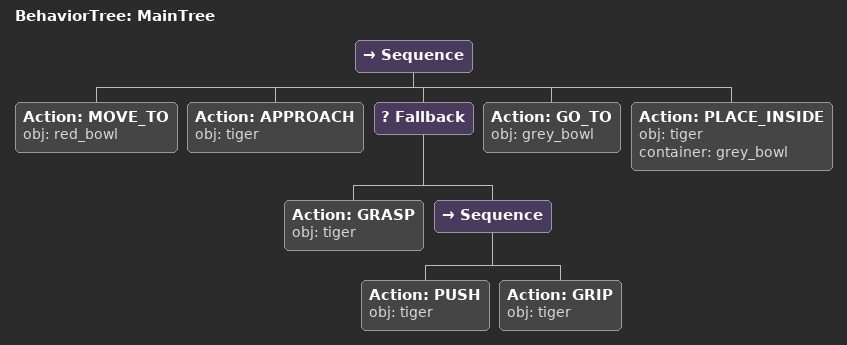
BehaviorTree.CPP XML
<root main_tree_to_execute="MainTree">
  <BehaviorTree ID="MainTree">
    <Sequence>
      <!-- Move to red_bowl -->
      <Action ID="MOVE_TO" obj="red_bowl" />
      <!-- Approach tiger -->
      <Action ID="APPROACH" obj="tiger" />
      <!-- Fallback: if GRASP tiger fails, try PUSH, FLIP to reposition -->
      <Fallback>
        <!-- Grasp tiger -->
        <Action ID="GRASP" obj="tiger" />
        <Sequence>
          <!-- Push tiger forward toward front edge of table -->
          <Action ID="PUSH" obj="tiger" />
          <!-- Grasp tiger -->
          <Action ID="GRIP" obj="tiger" />
        </Sequence>
      </Fallback>
      <!-- Navigate to grey_bowl -->
      <Action ID="GO_TO" obj="grey_bowl" />
      <!-- Place inside grey_bowl -->
      <Action ID="PLACE_INSIDE" obj="tiger" container="grey_bowl" />
    </Sequence>
  </BehaviorTree>
</root>
